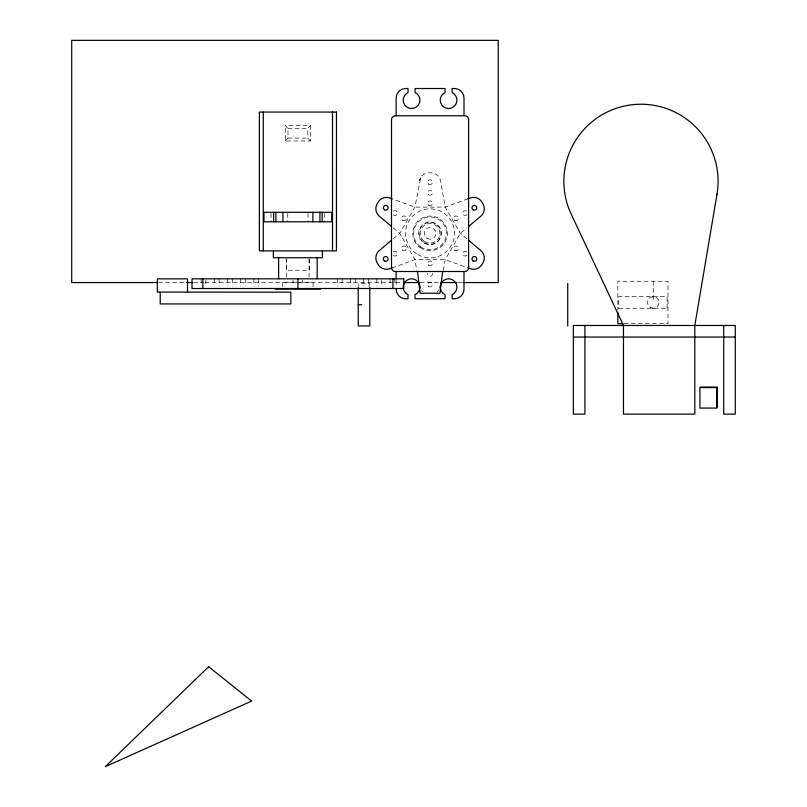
<?xml version="1.0" encoding="UTF-8"?>
<svg xmlns="http://www.w3.org/2000/svg" width="807" height="807" viewBox="0 0 807 807"><rect width="100%" height="100%" fill="white"/><g stroke="black" fill="none" stroke-linecap="round" stroke-linejoin="round"><path stroke-width="0.61" stroke-dasharray="4.04 3.03" d="M466.89 238.832L460.363 233.354L445.212 207.106L440.561 180.758A9.644 9.644 0 0 0 431.069 172.789L429.052 172.789A9.644 9.644 0 0 0 419.559 180.758L420.659 177.701L414.909 207.106L399.758 233.354L393.231 238.832M443.305 270.385L445.212 259.602L460.363 233.354L466.89 227.877M419.559 180.758L420.659 177.701M285.325 140.973L287.998 138.088L287.998 128.444L285.325 125.559L310.483 125.559L310.483 140.973L285.325 140.973L285.325 125.559M310.483 140.973L307.81 138.088L307.81 128.444L310.483 125.559M468.08 198.794L445.212 207.106L414.909 207.106L392.041 198.794M392.041 267.914L414.909 259.602L445.212 259.602L469.22 268.327M652.248 296.774L653.297 296.673M287.998 128.444L307.81 128.444M287.998 138.088L307.81 138.088M296.552 282.238L282.753 282.238L282.753 286.818M299.266 282.238L313.055 282.238L313.055 286.818M158.525 282.561L186.205 282.561M193.751 282.561L203.818 282.561M205.079 282.561L402.612 282.561M420.225 282.561L439.099 282.561M457.973 282.561L461.745 282.561M618.777 308.244L667.066 308.244M624.124 323.668L667.984 323.668L667.984 281.25L617.859 281.25L617.859 309.938M653.297 308.244L652.248 308.143M393.231 227.877L399.758 233.354L414.909 259.602L416.815 270.385M667.066 308.224L667.066 296.683L618.777 296.673L618.777 308.224M653.297 281.25L653.297 302.454M396.126 280.322L396.126 286.596M394.835 278.818L394.835 286.082M390.053 278.818L390.053 286.082M381.64 280.029L381.64 286.082M376.859 278.818L376.859 286.082M369.798 286.011L369.798 283.519L358.227 283.519L358.227 286.011M368.456 278.818L368.456 286.082M363.675 278.818L363.675 286.082M355.272 278.818L355.272 286.082M350.49 278.818L350.49 286.082M342.087 278.818L342.087 286.082M337.306 278.818L337.306 286.082M324.757 213.492L324.757 221.794M309.222 258.986L309.222 270.264L286.586 270.264L286.586 258.986M309.081 258.966L309.081 278.818M308.062 213.492L308.062 221.794M302.796 279.958L302.796 282.238M293.002 279.958L293.002 282.238M287.746 213.492L287.746 221.794M286.717 258.966L286.717 277.578M271.051 213.492L271.051 221.794M258.654 278.818L258.654 286.082M253.872 278.818L253.872 286.082M245.469 278.818L245.469 286.082M240.688 278.818L240.688 286.082M232.275 278.818L232.275 286.082M227.493 278.818L227.493 286.082M219.09 278.818L219.09 286.082M214.309 278.818L214.309 286.082M205.906 280.029L205.906 286.082M201.125 278.818L201.125 286.082M422.858 291.66A9.644 9.644 0 0 1 421.627 290.419M439.018 289.733A9.644 9.644 0 0 1 437.263 291.66M467.041 255.204A2.391 2.391 0 0 1 463.561 255.365A2.391 2.391 0 0 1 463.622 251.885A2.391 2.391 0 0 1 467.092 252.167M467.092 214.541A2.391 2.391 0 0 1 463.622 214.823A2.391 2.391 0 0 1 463.561 211.343A2.391 2.391 0 0 1 467.041 211.505M393.413 211.182A2.391 2.391 0 0 1 396.671 211.454A2.391 2.391 0 0 1 396.61 214.723A2.391 2.391 0 0 1 393.352 214.874M393.352 251.834A2.391 2.391 0 0 1 396.61 251.986A2.391 2.391 0 0 1 396.671 255.254A2.391 2.391 0 0 1 393.413 255.526M432.36 273.301A2.391 2.391 0 0 1 430.06 276.347A2.391 2.391 0 0 1 427.76 273.301M650.412 307.467A5.78 5.78 0 0 0 659.087 302.454A5.78 5.78 0 0 0 650.412 297.45A5.78 5.78 0 0 0 650.412 307.467M420.629 246.75A16.382 16.382 0 0 0 446.382 234.827A16.382 16.382 0 0 0 423.181 218.485A16.382 16.382 0 0 0 420.629 246.75M424.421 241.364A9.795 9.795 0 0 0 439.815 234.232A9.795 9.795 0 0 0 425.945 224.467A9.795 9.795 0 0 0 424.421 241.364M420.114 247.477A17.27 17.27 0 0 0 447.27 234.908A17.27 17.27 0 0 0 422.807 217.678A17.27 17.27 0 0 0 420.114 247.477M424.583 242.836A10.955 10.955 0 0 0 441.015 233.354A10.955 10.955 0 0 0 424.583 223.872A10.955 10.955 0 0 0 424.583 242.836M427.135 238.428A5.861 5.861 0 0 0 435.921 233.354A5.861 5.861 0 0 0 427.135 228.28A5.861 5.861 0 0 0 427.135 238.428M454.785 250.382A2.391 2.391 0 0 0 458.457 248.485A2.391 2.391 0 0 0 454.977 246.246A2.391 2.391 0 0 0 454.785 250.382M454.765 220.341A2.391 2.391 0 0 0 458.457 218.465A2.391 2.391 0 0 0 454.997 216.205A2.391 2.391 0 0 0 454.765 220.341M428.688 184.147A2.391 2.391 0 0 0 432.441 182.402A2.391 2.391 0 0 0 429.062 180.022A2.391 2.391 0 0 0 428.688 184.147M428.688 194.709A2.391 2.391 0 0 0 432.441 192.964A2.391 2.391 0 0 0 429.062 190.583A2.391 2.391 0 0 0 428.688 194.709M428.688 205.271A2.391 2.391 0 0 0 432.441 203.535A2.391 2.391 0 0 0 429.062 201.145A2.391 2.391 0 0 0 428.688 205.271M402.764 220.351A2.391 2.391 0 0 0 406.435 218.445A2.391 2.391 0 0 0 402.955 216.215A2.391 2.391 0 0 0 402.764 220.351M402.743 250.372A2.391 2.391 0 0 0 406.435 248.506A2.391 2.391 0 0 0 402.965 246.236A2.391 2.391 0 0 0 402.743 250.372M428.688 265.342A2.391 2.391 0 0 0 432.441 263.607A2.391 2.391 0 0 0 429.062 261.226A2.391 2.391 0 0 0 428.688 265.342M428.688 286.475A2.391 2.391 0 0 0 432.441 284.73A2.391 2.391 0 0 0 429.062 282.349A2.391 2.391 0 0 0 428.688 286.475M424.401 243.159A11.318 11.318 0 0 0 441.379 233.354A11.318 11.318 0 0 0 424.401 223.549A11.318 11.318 0 0 0 424.401 243.159M417.804 254.578A24.513 24.513 0 0 0 454.573 233.354A24.513 24.513 0 0 0 417.804 212.13A24.513 24.513 0 0 0 417.804 254.578"/><path stroke-width="1.21" d="M442.64 271.525L439.966 293.234L420.154 293.234L417.481 271.525M441.197 282.359L440.561 285.95A9.644 9.644 0 0 1 440.158 287.494M391.375 240.395L379.26 250.563A9.644 9.644 0 0 0 377.111 262.759L378.12 264.504A9.644 9.644 0 0 0 389.761 268.741L392.041 267.914M468.756 226.313L480.861 216.145A9.644 9.644 0 0 0 483.01 203.949L482.011 202.204A9.644 9.644 0 0 0 470.36 197.967L468.08 198.794M157.264 282.561L71.712 282.561L71.712 40.35L498.232 40.35L498.232 282.561L462.996 282.561M186.205 282.561L192.5 282.561M403.863 282.561L418.964 282.561M441.611 282.561L456.712 282.561M275.288 289.118L320.52 289.118M358.227 304.723L361.607 304.723M622.873 323.668L617.859 323.668L617.859 312.44M573.343 337.044L735.288 337.044M700.123 387.067L717.161 387.067L717.161 407.555M392.041 198.794L389.761 197.967A9.644 9.644 0 0 0 378.12 202.204L377.111 203.949A9.644 9.644 0 0 0 379.26 216.145L391.375 226.313M468.08 267.914L470.36 268.741A9.644 9.644 0 0 0 482.011 264.504L483.01 262.759A9.644 9.644 0 0 0 480.861 250.563L468.756 240.395M418.924 282.359L419.559 285.95A9.644 9.644 0 0 0 419.963 287.494M723.718 325.473L723.718 414.122L735.288 414.122L735.288 325.473L573.343 325.473L573.343 414.122L584.914 414.122L584.914 325.473M567.724 283.519L567.724 325.937M468.605 119.607L468.605 267.672M463.995 115.754L463.995 98.172A9.644 9.644 0 0 0 454.351 88.528L452.102 88.528L452.102 92.563A8.352 8.352 0 0 1 455.118 105.303A8.352 8.352 0 0 1 442.024 105.303A8.352 8.352 0 0 1 445.04 92.563L445.04 88.528L415.08 88.528L415.08 92.563A8.352 8.352 0 0 1 418.107 105.303A8.352 8.352 0 0 1 405.003 105.303A8.352 8.352 0 0 1 408.029 92.563L408.029 88.528L405.77 88.528A9.644 9.644 0 0 0 396.126 98.172L396.126 115.754M463.995 271.525L463.995 289.108A9.644 9.644 0 0 1 454.351 298.751L452.102 298.751L452.102 294.716A8.352 8.352 0 0 0 455.118 281.976A8.352 8.352 0 0 0 442.024 281.976A8.352 8.352 0 0 0 445.04 294.716L445.04 298.751L415.08 298.751L415.08 294.716A8.352 8.352 0 0 0 418.107 281.976A8.352 8.352 0 0 0 405.003 281.976A8.352 8.352 0 0 0 408.029 294.716L408.029 298.751L405.77 298.751A9.644 9.644 0 0 1 396.126 289.108M396.126 271.525L396.126 279.061M392.938 278.818L392.938 288.502M369.798 287.262L369.798 325.937L358.227 325.937L358.227 287.262M332.514 112.062L332.514 250.866M322.417 250.866L322.417 257.726L273.391 257.726L273.391 250.866M322.195 212.312L322.195 221.794M319.935 212.312L319.935 221.794M317.181 257.726L317.181 278.818M312.884 212.312L312.884 221.794M297.904 278.818L297.904 288.502M282.924 212.312L282.924 221.794M278.627 257.726L278.627 278.818M275.863 212.312L275.863 221.794M273.613 212.312L273.613 221.794M263.294 112.062L263.294 250.866M202.87 278.818L202.87 288.502M187.506 292.094L187.506 278.859L157.345 278.859L157.345 292.094L290.843 292.144L290.843 303.936L160.21 303.936L160.21 292.144M468.625 267.672A3.894 3.894 0 0 1 464.671 271.495L395.45 271.525A3.894 3.894 0 0 1 391.496 267.672L391.516 119.607A3.894 3.894 0 0 1 395.45 115.784L464.671 115.754A3.894 3.894 0 0 1 468.625 119.607M717.009 194.194L694.807 325.473L694.807 414.122L623.468 414.122L623.468 325.473L571.174 214.117A77.119 77.119 0 0 1 630.539 104.93A77.119 77.119 0 0 1 717.009 194.194M208.64 666.703L105.293 766.65L251.623 701.071L208.64 666.703M336.428 112.062L259.38 112.062L259.36 250.866L336.428 250.866L336.448 112.062M331.828 212.312L263.97 212.312L263.97 221.794L331.828 221.794L331.828 212.312M403.782 278.818L192.026 278.818L192.026 288.502L403.782 288.502L403.782 278.818M716.979 387.592L699.921 387.592L699.941 408.08L716.979 408.08L716.979 387.592M473.084 260.954A2.391 2.391 0 0 0 476.755 259.047A2.391 2.391 0 0 0 473.275 256.818A2.391 2.391 0 0 0 473.084 260.954M473.063 209.77A2.391 2.391 0 0 0 476.755 207.903A2.391 2.391 0 0 0 473.295 205.634A2.391 2.391 0 0 0 473.063 209.77M384.465 209.78A2.391 2.391 0 0 0 388.137 207.883A2.391 2.391 0 0 0 384.657 205.644A2.391 2.391 0 0 0 384.465 209.78M384.445 260.933A2.391 2.391 0 0 0 388.137 259.067A2.391 2.391 0 0 0 384.667 256.808A2.391 2.391 0 0 0 384.445 260.933"/></g></svg>
